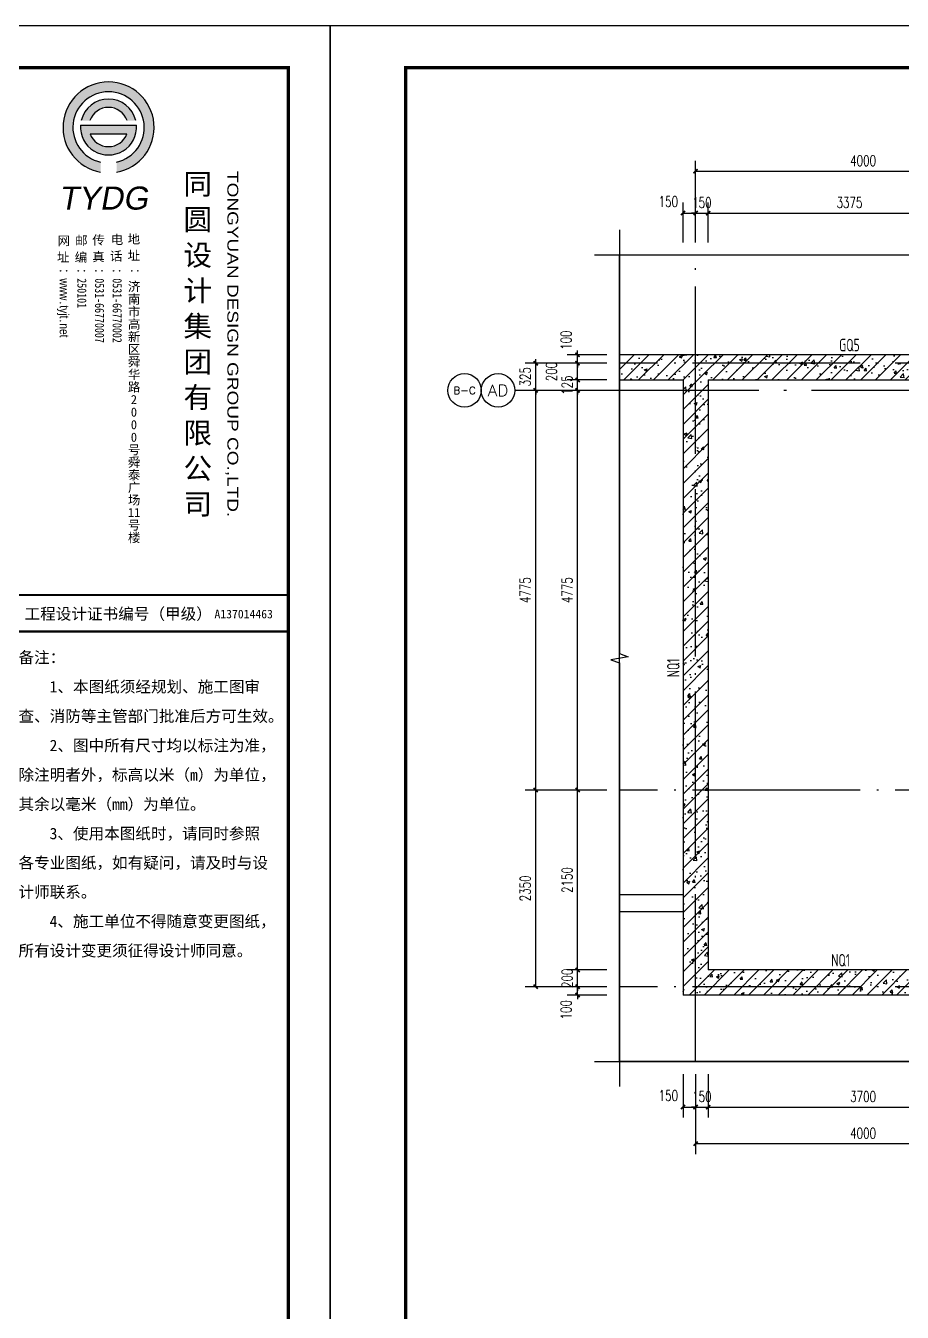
# Model space of a CAD drawing. Extents: x 37906 to 290206, y -18154 to 41246.
# Drawn here: x 202470 to 212936, y 25874 to 41246 of the extents above; entities that cross this region are included whole.
import ezdxf
from ezdxf.enums import TextEntityAlignment as Align

# ---------------------------------------------------------------- set-up
doc = ezdxf.new("R2010")
doc.units = 0
doc.header["$LTSCALE"] = 1000
doc.header["$MEASUREMENT"] = 0
doc.linetypes.add('DOTE', pattern=[2.42, 2, -0.2, 0.02, -0.2])
for name, color, linetype in [('A-PUB_HATCH', 8, 'Continuous'), ('A-WALL', 2, 'Continuous'), ('AXIS', 3, 'Continuous'), ('AXIS_TEXT', 7, 'Continuous'), ('DIM_SYMB', 3, 'Continuous'), ('DOTE', 1, 'DOTE'), ('ECA_TK', 7, 'Continuous'), ('PUB_DIM', 3, 'Continuous'), ('PUB_HATCH', 8, 'Continuous'), ('RF-QT', 30, 'Continuous'), ('TEXT', 7, 'Continuous'), ('tk', 7, 'Continuous')]:
    doc.layers.add(name, color=color, linetype=linetype)
doc.styles.add('_TCH_AXIS', font='COMPLEX', dxfattribs={"bigfont": 'GBCBIG'})
doc.styles.add('_TCH_DIM_T3', font='SIMPLEX', dxfattribs={"width": 0.705882, "bigfont": 'GBCBIG'})
doc.styles.add('CCDI_T0G_01', font='arial.ttf', dxfattribs={"width": 0.9})
doc.styles.add('COMPLEX', font='COMPLEX.shx', dxfattribs={"width": 0.65})
doc.styles.add('SUNTXT', font='', dxfattribs={"width": 0.8, "height": 3})
doc.styles.add('TSSD_Rein', font='tssdeng2.shx', dxfattribs={"width": 0.7, "bigfont": 'tssdchn.shx'})
doc.styles.add('tyad', font='swissk.ttf', dxfattribs={"width": 0.9, "height": 2.5})
doc.styles.add('黑体', font='simhei.ttf', dxfattribs={"width": 0.8})
doc.styles.get('SUNTXT').set_extended_font_data('SimSun')
doc.dimstyles.new('_TCH_ARCH&&50', dxfattribs={"dimtxt": 127.5, "dimasz": 50, "dimexe": 125, "dimexo": 150, "dimgap": 61.25, "dimtad": 1, "dimdec": 0, "dimrnd": 5, "dimzin": 0, "dimdsep": 46, "dimtxsty": '_TCH_DIM_T3', "dimblk": 'ARCHTICK', "dimcen": 0.09, "dimclrt": 7, "dimazin": 2, "dimtfac": 1, "dimtdec": 0, "dimtix": 1, "dimtmove": 2, "dimatfit": 3, "dimfxl": 1, "dimtolj": 1, "dimtzin": 0, "dimarcsym": 0})
pattern_1 = [(45, (-1535651.9, 5424.18), (-88.388348, 88.388348), []), (50, (-1535651.9, 5424.18), (358.63009, -31.376067), [37.5, -412.5]), (355, (-1535651.9, 5424.2), (-69.37567, 376.09607), [30, -330]), (100.4514, (-1535622, 5421.57), (289.25469, 344.71977), [31.870095, -350.571056]), (46.1842, (-1535651.9, 5524.2), (533.62052, -82.75951), [56.25, -618.75]), (96.6356, (-1535607.43, 5517.3), (467.33135, 487.05894), [47.80514, -525.8565]), (351.1842, (-1535651.9, 5524.2), (467.33097, 487.0593), [45, -495]), (21, (-1535601.9, 5499.18), (298.453526, -201.309445), [37.5, -412.5]), (326, (-1535601.9, 5499.2), (121.657666, 362.57502), [30, -330]), (71.4514, (-1535577.03, 5482.4), (420.111314, 161.26525), [31.870095, -350.571056]), (37.5, (-1535651.9, 5424.18), (6.079928, 166.446927), [0, -326, 0, -335, 0, -331.25]), (7.5, (-1535651.9, 5424.18), (131.534769, 197.205856), [0, -191, 0, -318.5, 0, -126.25]), (327.5, (-1535763.4, 5424.18), (266.911218, -11.277436), [0, -125, 0, -390, 0, -517.5]), (317.5, (-1535813.4, 5424.18), (291.593085, 50.05249), [0, -162.5, 0, -259, 0, -367.5])]

# ---------------------------------------------------------------- blocks, each defined once
blk = doc.blocks.new('10B_A1E图框')
h = blk.add_hatch(color=256)
h.paths.add_polyline_path([(786.16, 558.97), (786.16, 561.39, -8.823966), (789.97, 561.39), (789.97, 558.98, 11.333343)])
h.paths.add_polyline_path([(781.52, 571.34), (783.6, 571.34, -0.711417), (792.46, 571.34), (794.54, 571.34, 0.79114)], flags=17)
h.paths.add_polyline_path([(781.36, 570.26, 1.071858), (794.7, 570.26)], flags=17)
h.paths.add_polyline_path([(792.44, 568.2, -0.701619), (783.62, 568.2)], flags=16)
for p, q in [((781.36, 570.26), (794.7, 570.26)), ((783.62, 568.2), (792.44, 568.2))]:
    blk.add_line(p, q)
at = {"const_width": 0.5}
blk.add_lwpolyline([(831, 457.96), (765, 457.96)], dxfattribs=at)
blk.add_lwpolyline([(831, 457.96), (765, 457.96)], dxfattribs=at)
for centre, radius, start, end in [((788.05, 569.69), 10.88, 280.1324, 259.9627), ((788.05, 569.69), 8.52, 282.9926, 257.1302), ((788.03, 569.8), 6.69, 13.3022, 166.6978), ((788.03, 569.8), 4.69, 19.1426, 160.8574), ((788.03, 569.8), 6.69, 176.0272, 3.9728), ((788.03, 569.8), 4.69, 199.8915, 340.1085)]:
    blk.add_arc(centre, radius, start, end)
at = {"layer": 'ECA_TK'}
blk.add_lwpolyline([(0, 0), (841, 0), (841, 594), (0, 594)], close=True, dxfattribs=at)
at = {"layer": 'ECA_TK', "const_width": 0.8}
blk.add_lwpolyline([(831, 10), (831, 584), (18, 584), (18, 10)], close=True, dxfattribs=at)
at = {"layer": 'ECA_TK', "const_width": 0.5}
for points in [[(765, 457.96), (831, 457.96)], [(765, 449.25), (831, 449.25)]]:
    blk.add_lwpolyline(points, dxfattribs=at)
for s, height, style, p in [('同', 5, '黑体', (805.94, 553.7)), ('圆', 5, '黑体', (805.94, 545.2)), ('传', 2.18, 'SUNTXT', (784.17, 541.71)), ('电', 2.18, 'SUNTXT', (788.57, 541.81)), ('地', 2.18, 'SUNTXT', (792.61, 541.93)), ('网', 2.18, 'SUNTXT', (775.88, 541.55)), ('邮', 2.18, 'SUNTXT', (780.08, 541.58)), ('设', 5, '黑体', (805.94, 536.7)), ('址', 2.18, 'SUNTXT', (775.74, 537.6)), ('编', 2.18, 'SUNTXT', (779.97, 537.57)), ('真', 2.18, 'SUNTXT', (784.17, 537.71)), ('话', 2.18, 'SUNTXT', (788.39, 537.86)), ('址', 2.18, 'SUNTXT', (792.62, 537.99)), ('济', 2.18, 'SUNTXT', (792.67, 530.58)), ('计', 5, '黑体', (805.94, 528.2)), ('南', 2.18, 'SUNTXT', (792.67, 527.58)), ('市', 2.18, 'SUNTXT', (792.67, 524.58)), ('高', 2.18, 'SUNTXT', (792.67, 521.58)), ('集', 5, '黑体', (805.94, 519.7)), ('新', 2.18, 'SUNTXT', (792.67, 518.58)), ('区', 2.18, 'SUNTXT', (792.67, 515.58)), ('团', 5, '黑体', (805.94, 511.2)), ('舜', 2.18, 'SUNTXT', (792.67, 512.58)), ('华', 2.18, 'SUNTXT', (792.67, 509.58)), ('路', 2.18, 'SUNTXT', (792.67, 506.58)), ('有', 5, '黑体', (805.94, 502.7)), ('2', 2.18, 'SUNTXT', (793.36, 503.58)), ('0', 2.18, 'SUNTXT', (793.36, 500.58)), ('0', 2.18, 'SUNTXT', (793.36, 497.58)), ('限', 5, '黑体', (805.94, 494.2)), ('0', 2.18, 'SUNTXT', (793.36, 494.58)), ('号', 2.18, 'SUNTXT', (792.67, 491.58)), ('舜', 2.18, 'SUNTXT', (792.67, 488.58)), ('公', 5, '黑体', (805.94, 485.7)), ('泰', 2.18, 'SUNTXT', (792.67, 485.58)), ('广', 2.18, 'SUNTXT', (792.67, 482.58)), ('场', 2.18, 'SUNTXT', (792.67, 479.58)), ('司', 5, '黑体', (805.94, 477.2)), ('11', 2.18, 'SUNTXT', (792.67, 476.58)), ('号', 2.18, 'SUNTXT', (792.67, 473.58)), ('楼', 2.18, 'SUNTXT', (792.69, 470.58))]:
    blk.add_text(s, height=height, dxfattribs=dict(style=style)).set_placement(p)
at = {"style": 'CCDI_T0G_01', "width": 1.25}
blk.add_text('TONGYUAN DESIGN GROUP CO.,LTD.', height=2.6, rotation=270, dxfattribs=at).set_placement((816.42, 559.28))
at = {"style": 'tyad', "oblique": 10}
blk.add_text('TYDG', height=5.5, dxfattribs=at).set_placement((776.12, 550.06))
at = {"char_height": 2.18, "width": 39.1789, "attachment_point": 1, "rotation": 270, "style": 'SUNTXT'}
for s, insert in [('：{\\fArial|b0|i0|c134|p32;www}.{\\fArial|b0|i0|c134|p32;tyjt}.{\\fArial|b0|i0|c134|p32;net\\fArial|b0|i0|c0|p32;}', (778.56, 536.02)), ('：250101', (782.78, 536.02)), ('：0531-66770007', (787, 536.02)), ('：0531-66770002', (791.22, 536.02)), ('：', (795.56, 536.02))]:
    blk.add_mtext(s, dxfattribs=dict(at, insert=insert))
at = {"layer": 'ECA_TK', "linetype": 'Continuous', "style": 'SUNTXT'}
for s, height, p in [('工程设计证书编号（甲级）', 2.7342, (767.97, 452.09)), ('A137014463', 2.051, (813.34, 452.39))]:
    blk.add_text(s, height=height, dxfattribs=at).set_placement(p)
at = {"layer": 'ECA_TK', "style": 'SUNTXT'}
for s, p in [('备注：', (766.54, 441.68)), ('    1、本图纸须经规划、施工图审', (766.54, 434.68)), ('查、消防等主管部门批准后方可生效。', (766.54, 427.66)), ('    2、图中所有尺寸均以标注为准，', (766.54, 420.65)), ('除注明者外，标高以米（m）为单位，', (766.54, 413.62)), ('其余以毫米（mm）为单位。', (766.54, 406.61)), ('    3、使用本图纸时，请同时参照', (766.54, 399.6)), ('各专业图纸，如有疑问，请及时与设', (766.54, 392.61)), ('计师联系。', (766.54, 385.63)), ('    4、施工单位不得随意变更图纸，', (766.54, 378.63)), ('所有设计变更须征得设计师同意。', (766.54, 371.62))]:
    blk.add_text(s, height=2.73, dxfattribs=at).set_placement(p)
blk = doc.blocks.new('_ArchTick')
at = {"color": 0, "linetype": 'ByBlock', "const_width": 0.4}
blk.add_lwpolyline([(-0.5, -0.5), (0.5, 0.5)], dxfattribs=at)
blk = doc.blocks.new('*D820')
at = {"layer": 'Defpoints', "color": 0}
for p in [(209059, 29764), (209559, 29764), (209559, 29664)]:
    blk.add_point(p, dxfattribs=at)
at = {"layer": 'PUB_DIM', "color": 0, "lineweight": -2}
for p, q in [((209409, 29764), (208934, 29764)), ((209059, 29764), (209059, 29814)), ((209059, 29664), (209059, 29764)), ((209409, 29664), (208934, 29664)), ((209059, 29664), (209059, 29614))]:
    blk.add_line(p, q, dxfattribs=at)
at = {"layer": 'PUB_DIM', "color": 0, "lineweight": -2, "xscale": 50, "yscale": 50, "zscale": 50}
for p, rotation in [((209059, 29764), 270), ((209059, 29664), 90)]:
    blk.add_blockref('_ArchTick', p, dxfattribs=dict(at, rotation=rotation))
at = {"layer": 'PUB_DIM', "color": 7, "insert": (208922, 29489), "char_height": 127.5, "attachment_point": 5, "rotation": 90, "style": '_TCH_DIM_T3'}
blk.add_mtext('\\A1;100', dxfattribs=at)
blk = doc.blocks.new('*D821')
at = {"layer": 'Defpoints', "color": 0}
for p in [(209059, 29964), (209559, 29964), (209559, 29764)]:
    blk.add_point(p, dxfattribs=at)
at = {"layer": 'PUB_DIM', "color": 0, "lineweight": -2}
for p, q in [((209059, 29964), (209059, 30014)), ((209409, 29964), (208934, 29964)), ((209059, 29764), (209059, 29964)), ((209409, 29764), (208934, 29764)), ((209059, 29764), (209059, 29714))]:
    blk.add_line(p, q, dxfattribs=at)
at = {"layer": 'PUB_DIM', "color": 0, "lineweight": -2, "xscale": 50, "yscale": 50, "zscale": 50}
for p, rotation in [((209059, 29964), 270), ((209059, 29764), 90)]:
    blk.add_blockref('_ArchTick', p, dxfattribs=dict(at, rotation=rotation))
at = {"layer": 'PUB_DIM', "color": 7, "insert": (208934, 29864), "char_height": 127.5, "attachment_point": 5, "rotation": 90, "style": '_TCH_DIM_T3'}
blk.add_mtext('\\A1;200', dxfattribs=at)
blk = doc.blocks.new('*D822')
at = {"layer": 'Defpoints', "color": 0}
for p in [(209059, 32114), (209559, 32114), (209559, 29964)]:
    blk.add_point(p, dxfattribs=at)
at = {"layer": 'PUB_DIM', "color": 0, "lineweight": -2}
for p, q in [((209409, 32114), (208934, 32114)), ((209059, 29964), (209059, 32114)), ((209409, 29964), (208934, 29964))]:
    blk.add_line(p, q, dxfattribs=at)
at = {"layer": 'PUB_DIM', "color": 0, "lineweight": -2, "xscale": 50, "yscale": 50, "zscale": 50}
for p, rotation in [((209059, 32114), 90), ((209059, 29964), 270)]:
    blk.add_blockref('_ArchTick', p, dxfattribs=dict(at, rotation=rotation))
at = {"layer": 'PUB_DIM', "color": 7, "insert": (208934, 31039), "char_height": 127.5, "attachment_point": 5, "rotation": 90, "style": '_TCH_DIM_T3'}
blk.add_mtext('\\A1;2150', dxfattribs=at)
blk = doc.blocks.new('*D823')
at = {"layer": 'Defpoints', "color": 0}
for p in [(209059, 36889), (209559, 36889), (209559, 32114)]:
    blk.add_point(p, dxfattribs=at)
at = {"layer": 'PUB_DIM', "color": 0, "lineweight": -2}
for p, q in [((209409, 36889), (208934, 36889)), ((209059, 32114), (209059, 36889)), ((209409, 32114), (208934, 32114))]:
    blk.add_line(p, q, dxfattribs=at)
at = {"layer": 'PUB_DIM', "color": 0, "lineweight": -2, "xscale": 50, "yscale": 50, "zscale": 50}
for p, rotation in [((209059, 36889), 90), ((209059, 32114), 270)]:
    blk.add_blockref('_ArchTick', p, dxfattribs=dict(at, rotation=rotation))
at = {"layer": 'PUB_DIM', "color": 7, "insert": (208934, 34502), "char_height": 127.5, "attachment_point": 5, "rotation": 90, "style": '_TCH_DIM_T3'}
blk.add_mtext('\\A1;4775', dxfattribs=at)
blk = doc.blocks.new('*D824')
at = {"layer": 'Defpoints', "color": 0}
for p in [(209059, 37014), (209559, 37014), (209559, 36889)]:
    blk.add_point(p, dxfattribs=at)
at = {"layer": 'PUB_DIM', "color": 0, "lineweight": -2}
for p, q in [((209059, 37014), (209059, 37064)), ((209409, 37014), (208934, 37014)), ((209059, 36889), (209059, 37014)), ((209409, 36889), (208934, 36889)), ((209059, 36889), (209059, 36839))]:
    blk.add_line(p, q, dxfattribs=at)
at = {"layer": 'PUB_DIM', "color": 0, "lineweight": -2, "xscale": 50, "yscale": 50, "zscale": 50}
for p, rotation in [((209059, 37014), 270), ((209059, 36889), 90)]:
    blk.add_blockref('_ArchTick', p, dxfattribs=dict(at, rotation=rotation))
at = {"layer": 'PUB_DIM', "color": 7, "insert": (208934, 36952), "char_height": 127.5, "attachment_point": 5, "rotation": 90, "style": '_TCH_DIM_T3'}
blk.add_mtext('\\A1;125', dxfattribs=at)
blk = doc.blocks.new('*D825')
at = {"layer": 'Defpoints', "color": 0}
for p in [(209059, 37214), (209559, 37214), (209559, 37014)]:
    blk.add_point(p, dxfattribs=at)
at = {"layer": 'PUB_DIM', "color": 0, "lineweight": -2}
for p, q in [((209409, 37214), (208934, 37214)), ((209059, 37014), (209059, 37214)), ((209409, 37014), (208934, 37014))]:
    blk.add_line(p, q, dxfattribs=at)
at = {"layer": 'PUB_DIM', "color": 0, "lineweight": -2, "xscale": 50, "yscale": 50, "zscale": 50}
for p, rotation in [((209059, 37214), 90), ((209059, 37014), 270)]:
    blk.add_blockref('_ArchTick', p, dxfattribs=dict(at, rotation=rotation))
at = {"layer": 'PUB_DIM', "color": 7, "insert": (208747, 37114), "char_height": 127.5, "attachment_point": 5, "rotation": 90, "style": '_TCH_DIM_T3'}
blk.add_mtext('\\A1;200', dxfattribs=at)
blk = doc.blocks.new('*D826')
at = {"layer": 'Defpoints', "color": 0}
for p in [(209059, 37314), (209559, 37314), (209559, 37214)]:
    blk.add_point(p, dxfattribs=at)
at = {"layer": 'PUB_DIM', "color": 0, "lineweight": -2}
for p, q in [((209059, 37314), (209059, 37364)), ((209409, 37314), (208934, 37314)), ((209409, 37214), (208934, 37214)), ((209059, 37214), (209059, 37314)), ((209059, 37214), (209059, 37164))]:
    blk.add_line(p, q, dxfattribs=at)
at = {"layer": 'PUB_DIM', "color": 0, "lineweight": -2, "xscale": 50, "yscale": 50, "zscale": 50}
for p, rotation in [((209059, 37314), 270), ((209059, 37214), 90)]:
    blk.add_blockref('_ArchTick', p, dxfattribs=dict(at, rotation=rotation))
at = {"layer": 'PUB_DIM', "color": 7, "insert": (208922, 37489), "char_height": 127.5, "attachment_point": 5, "rotation": 90, "style": '_TCH_DIM_T3'}
blk.add_mtext('\\A1;100', dxfattribs=at)
blk = doc.blocks.new('*D836')
at = {"layer": 'Defpoints', "color": 0}
for p in [(210618, 28871), (214318, 28871), (214318, 28326)]:
    blk.add_point(p, dxfattribs=at)
at = {"layer": 'PUB_DIM', "color": 0, "lineweight": -2}
for p, q in [((210618, 28721), (210618, 28201)), ((214318, 28721), (214318, 28201)), ((210618, 28326), (214318, 28326))]:
    blk.add_line(p, q, dxfattribs=at)
at = {"layer": 'PUB_DIM', "color": 0, "lineweight": -2, "xscale": 50, "yscale": 50, "zscale": 50, "rotation": 180}
blk.add_blockref('_ArchTick', (210618, 28326), dxfattribs=at)
at = {"layer": 'PUB_DIM', "color": 0, "lineweight": -2, "xscale": 50, "yscale": 50, "zscale": 50}
blk.add_blockref('_ArchTick', (214318, 28326), dxfattribs=at)
at = {"layer": 'PUB_DIM', "color": 7, "insert": (212468, 28451), "char_height": 127.5, "attachment_point": 5, "style": '_TCH_DIM_T3'}
blk.add_mtext('\\A1;3700', dxfattribs=at)
blk = doc.blocks.new('*D837')
at = {"layer": 'Defpoints', "color": 0}
for p in [(210468, 28871), (210618, 28871), (210618, 28326)]:
    blk.add_point(p, dxfattribs=at)
at = {"layer": 'PUB_DIM', "color": 0, "lineweight": -2}
for p, q in [((210468, 28721), (210468, 28201)), ((210618, 28721), (210618, 28201)), ((210468, 28326), (210418, 28326)), ((210468, 28326), (210618, 28326)), ((210618, 28326), (210668, 28326))]:
    blk.add_line(p, q, dxfattribs=at)
at = {"layer": 'PUB_DIM', "color": 0, "lineweight": -2, "xscale": 50, "yscale": 50, "zscale": 50}
blk.add_blockref('_ArchTick', (210468, 28326), dxfattribs=at)
at = {"layer": 'PUB_DIM', "color": 0, "lineweight": -2, "xscale": 50, "yscale": 50, "zscale": 50, "rotation": 180}
blk.add_blockref('_ArchTick', (210618, 28326), dxfattribs=at)
at = {"layer": 'PUB_DIM', "color": 7, "insert": (210543, 28451), "char_height": 127.5, "attachment_point": 5, "style": '_TCH_DIM_T3'}
blk.add_mtext('\\A1;150', dxfattribs=at)
blk = doc.blocks.new('*D838')
at = {"layer": 'Defpoints', "color": 0}
for p in [(210318, 28871), (210468, 28871), (210468, 28326)]:
    blk.add_point(p, dxfattribs=at)
at = {"layer": 'PUB_DIM', "color": 0, "lineweight": -2}
for p, q in [((210318, 28721), (210318, 28201)), ((210468, 28721), (210468, 28201)), ((210318, 28326), (210468, 28326))]:
    blk.add_line(p, q, dxfattribs=at)
at = {"layer": 'PUB_DIM', "color": 0, "lineweight": -2, "xscale": 50, "yscale": 50, "zscale": 50, "rotation": 180}
blk.add_blockref('_ArchTick', (210318, 28326), dxfattribs=at)
at = {"layer": 'PUB_DIM', "color": 0, "lineweight": -2, "xscale": 50, "yscale": 50, "zscale": 50}
blk.add_blockref('_ArchTick', (210468, 28326), dxfattribs=at)
at = {"layer": 'PUB_DIM', "color": 7, "insert": (210143, 28463), "char_height": 127.5, "attachment_point": 5, "style": '_TCH_DIM_T3'}
blk.add_mtext('\\A1;150', dxfattribs=at)
blk = doc.blocks.new('*D855')
at = {"layer": 'Defpoints', "color": 0}
for p in [(210468, 39008), (210318, 38508), (210468, 38508)]:
    blk.add_point(p, dxfattribs=at)
at = {"layer": 'PUB_DIM', "color": 0, "lineweight": -2}
for p, q in [((210318, 38658), (210318, 39133)), ((210468, 38658), (210468, 39133)), ((210318, 39008), (210468, 39008))]:
    blk.add_line(p, q, dxfattribs=at)
at = {"layer": 'PUB_DIM', "color": 0, "lineweight": -2, "xscale": 50, "yscale": 50, "zscale": 50, "rotation": 180}
blk.add_blockref('_ArchTick', (210318, 39008), dxfattribs=at)
at = {"layer": 'PUB_DIM', "color": 0, "lineweight": -2, "xscale": 50, "yscale": 50, "zscale": 50}
blk.add_blockref('_ArchTick', (210468, 39008), dxfattribs=at)
at = {"layer": 'PUB_DIM', "color": 7, "insert": (210143, 39145), "char_height": 127.5, "attachment_point": 5, "style": '_TCH_DIM_T3'}
blk.add_mtext('\\A1;150', dxfattribs=at)
blk = doc.blocks.new('*D856')
at = {"layer": 'Defpoints', "color": 0}
for p in [(210618, 39008), (210468, 38508), (210618, 38508)]:
    blk.add_point(p, dxfattribs=at)
at = {"layer": 'PUB_DIM', "color": 0, "lineweight": -2}
for p, q in [((210468, 38658), (210468, 39133)), ((210618, 38658), (210618, 39133)), ((210468, 39008), (210418, 39008)), ((210468, 39008), (210618, 39008)), ((210618, 39008), (210668, 39008))]:
    blk.add_line(p, q, dxfattribs=at)
at = {"layer": 'PUB_DIM', "color": 0, "lineweight": -2, "xscale": 50, "yscale": 50, "zscale": 50}
blk.add_blockref('_ArchTick', (210468, 39008), dxfattribs=at)
at = {"layer": 'PUB_DIM', "color": 0, "lineweight": -2, "xscale": 50, "yscale": 50, "zscale": 50, "rotation": 180}
blk.add_blockref('_ArchTick', (210618, 39008), dxfattribs=at)
at = {"layer": 'PUB_DIM', "color": 7, "insert": (210543, 39133), "char_height": 127.5, "attachment_point": 5, "style": '_TCH_DIM_T3'}
blk.add_mtext('\\A1;150', dxfattribs=at)
blk = doc.blocks.new('*D857')
at = {"layer": 'Defpoints', "color": 0}
for p in [(213993, 39008), (210618, 38508), (213993, 38508)]:
    blk.add_point(p, dxfattribs=at)
at = {"layer": 'PUB_DIM', "color": 0, "lineweight": -2}
for p, q in [((210618, 38658), (210618, 39133)), ((213993, 38658), (213993, 39133)), ((210618, 39008), (213993, 39008))]:
    blk.add_line(p, q, dxfattribs=at)
at = {"layer": 'PUB_DIM', "color": 0, "lineweight": -2, "xscale": 50, "yscale": 50, "zscale": 50, "rotation": 180}
blk.add_blockref('_ArchTick', (210618, 39008), dxfattribs=at)
at = {"layer": 'PUB_DIM', "color": 0, "lineweight": -2, "xscale": 50, "yscale": 50, "zscale": 50}
blk.add_blockref('_ArchTick', (213993, 39008), dxfattribs=at)
at = {"layer": 'PUB_DIM', "color": 7, "insert": (212305, 39133), "char_height": 127.5, "attachment_point": 5, "style": '_TCH_DIM_T3'}
blk.add_mtext('\\A1;3375', dxfattribs=at)
blk = doc.blocks.new('*D867')
at = {"layer": 'Defpoints', "color": 0}
for p in [(210468, 28871), (214468, 28871), (214468, 27889)]:
    blk.add_point(p, dxfattribs=at)
at = {"layer": 'PUB_DIM', "color": 0, "lineweight": -2}
for p, q in [((210468, 28721), (210468, 27764)), ((214468, 28721), (214468, 27764)), ((210468, 27889), (214468, 27889))]:
    blk.add_line(p, q, dxfattribs=at)
at = {"layer": 'PUB_DIM', "color": 0, "lineweight": -2, "xscale": 50, "yscale": 50, "zscale": 50, "rotation": 180}
blk.add_blockref('_ArchTick', (210468, 27889), dxfattribs=at)
at = {"layer": 'PUB_DIM', "color": 0, "lineweight": -2, "xscale": 50, "yscale": 50, "zscale": 50}
blk.add_blockref('_ArchTick', (214468, 27889), dxfattribs=at)
at = {"layer": 'PUB_DIM', "color": 7, "insert": (212468, 28014), "char_height": 127.5, "attachment_point": 5, "style": '_TCH_DIM_T3'}
blk.add_mtext('\\A1;4000', dxfattribs=at)
blk = doc.blocks.new('*D871')
at = {"layer": 'Defpoints', "color": 0}
for p in [(214468, 39508), (210468, 38508), (214468, 38508)]:
    blk.add_point(p, dxfattribs=at)
at = {"layer": 'PUB_DIM', "color": 0, "lineweight": -2}
for p, q in [((210468, 38658), (210468, 39633)), ((210468, 39508), (214468, 39508)), ((214468, 38658), (214468, 39633))]:
    blk.add_line(p, q, dxfattribs=at)
at = {"layer": 'PUB_DIM', "color": 0, "lineweight": -2, "xscale": 50, "yscale": 50, "zscale": 50, "rotation": 180}
blk.add_blockref('_ArchTick', (210468, 39508), dxfattribs=at)
at = {"layer": 'PUB_DIM', "color": 0, "lineweight": -2, "xscale": 50, "yscale": 50, "zscale": 50}
blk.add_blockref('_ArchTick', (214468, 39508), dxfattribs=at)
at = {"layer": 'PUB_DIM', "color": 7, "insert": (212468, 39633), "char_height": 127.5, "attachment_point": 5, "style": '_TCH_DIM_T3'}
blk.add_mtext('\\A1;4000', dxfattribs=at)
blk = doc.blocks.new('*D875')
at = {"layer": 'Defpoints', "color": 0}
for p in [(208559, 32114), (209559, 32114), (209559, 29764)]:
    blk.add_point(p, dxfattribs=at)
at = {"layer": 'PUB_DIM', "color": 0, "lineweight": -2}
for p, q in [((209409, 32114), (208434, 32114)), ((208559, 29764), (208559, 32114)), ((209409, 29764), (208434, 29764))]:
    blk.add_line(p, q, dxfattribs=at)
at = {"layer": 'PUB_DIM', "color": 0, "lineweight": -2, "xscale": 50, "yscale": 50, "zscale": 50}
for p, rotation in [((208559, 32114), 90), ((208559, 29764), 270)]:
    blk.add_blockref('_ArchTick', p, dxfattribs=dict(at, rotation=rotation))
at = {"layer": 'PUB_DIM', "color": 7, "insert": (208434, 30939), "char_height": 127.5, "attachment_point": 5, "rotation": 90, "style": '_TCH_DIM_T3'}
blk.add_mtext('\\A1;2350', dxfattribs=at)
blk = doc.blocks.new('*D876')
at = {"layer": 'Defpoints', "color": 0}
for p in [(208559, 36889), (209559, 36889), (209559, 32114)]:
    blk.add_point(p, dxfattribs=at)
at = {"layer": 'PUB_DIM', "color": 0, "lineweight": -2}
for p, q in [((209409, 36889), (208434, 36889)), ((208559, 32114), (208559, 36889)), ((209409, 32114), (208434, 32114))]:
    blk.add_line(p, q, dxfattribs=at)
at = {"layer": 'PUB_DIM', "color": 0, "lineweight": -2, "xscale": 50, "yscale": 50, "zscale": 50}
for p, rotation in [((208559, 36889), 90), ((208559, 32114), 270)]:
    blk.add_blockref('_ArchTick', p, dxfattribs=dict(at, rotation=rotation))
at = {"layer": 'PUB_DIM', "color": 7, "insert": (208434, 34502), "char_height": 127.5, "attachment_point": 5, "rotation": 90, "style": '_TCH_DIM_T3'}
blk.add_mtext('\\A1;4775', dxfattribs=at)
blk = doc.blocks.new('*D877')
at = {"layer": 'Defpoints', "color": 0}
for p in [(208559, 37214), (209559, 37214), (209559, 36889)]:
    blk.add_point(p, dxfattribs=at)
at = {"layer": 'PUB_DIM', "color": 0, "lineweight": -2}
for p, q in [((209409, 37214), (208434, 37214)), ((208559, 37214), (208559, 37264)), ((208559, 36889), (208559, 37214)), ((209409, 36889), (208434, 36889)), ((208559, 36889), (208559, 36839))]:
    blk.add_line(p, q, dxfattribs=at)
at = {"layer": 'PUB_DIM', "color": 0, "lineweight": -2, "xscale": 50, "yscale": 50, "zscale": 50}
for p, rotation in [((208559, 37214), 270), ((208559, 36889), 90)]:
    blk.add_blockref('_ArchTick', p, dxfattribs=dict(at, rotation=rotation))
at = {"layer": 'PUB_DIM', "color": 7, "insert": (208434, 37052), "char_height": 127.5, "attachment_point": 5, "rotation": 90, "style": '_TCH_DIM_T3'}
blk.add_mtext('\\A1;325', dxfattribs=at)
blk = doc.blocks.new('_AXISO')
blk.add_circle((0, 0), 0.5)
at = {"layer": 'AXIS_TEXT', "style": 'COMPLEX', "width": 1.041667}
blk.add_attdef('A', text='', height=0.56, dxfattribs=at).set_placement((-0.25, -0.28), (0.25, -0.28), align=Align.FIT)

msp = doc.modelspace()

# ---------------------------------------------------------------- hatches: boundary and pattern name
at = {"layer": 'A-PUB_HATCH'}
h = msp.add_hatch(dxfattribs=at)
h.set_pattern_fill('钢筋混凝土', color=256, scale=50, style=0)
h.set_pattern_definition(pattern_1)
h.paths.add_polyline_path([(209559.3, 37014.3), (210317.9, 37014.3), (210467.9, 37114.3), (210467.9, 37314.3), (209559.3, 37314.3)])
h = msp.add_hatch(dxfattribs=at)
h.set_pattern_fill('钢筋混凝土', color=256, scale=50, style=0)
h.set_pattern_definition(pattern_1)
h.paths.add_polyline_path([(213992.9, 37014.3), (213992.9, 37314.3), (210467.9, 37314.3), (210467.9, 37114.3), (210617.9, 37014.3)])
h = msp.add_hatch(dxfattribs=at)
h.set_pattern_fill('钢筋混凝土', color=256, scale=50, style=0)
h.set_pattern_definition(pattern_1)
h.paths.add_polyline_path([(210617.9, 29964.3), (210317.9, 29664.3), (214467.9, 29664.3), (214467.9, 29864.3), (214317.9, 29964.3)])
at = {"layer": 'PUB_HATCH'}
h = msp.add_hatch(dxfattribs=at)
h.set_pattern_fill('钢筋混凝土', color=256, scale=50, style=0)
h.set_pattern_definition(pattern_1)
h.paths.add_polyline_path([(210317.9, 30764.3), (210617.9, 30764.3), (210617.9, 37014.3), (210467.9, 37114.3), (210317.9, 37014.3)])
h = msp.add_hatch(dxfattribs=at)
h.set_pattern_fill('钢筋混凝土', color=256, scale=50, style=0)
h.set_pattern_definition(pattern_1)
h.paths.add_polyline_path([(210317.9, 29664.3), (210617.9, 29964.3), (210617.9, 30764.3), (210317.9, 30764.3)])

# ---------------------------------------------------------------- linework, layer by layer
msp.add_lwpolyline([(209559.3, 38507.7), (222112.5, 38507.7), (222112.5, 28870.6), (209559.3, 28870.6)], close=True)
at = {"layer": 'A-WALL'}
for p, q in [((209559.3, 30864.3), (210317.9, 30864.3)), ((209559.3, 30864.3), (209559.3, 30664.3)), ((209559.3, 30664.3), (210317.9, 30664.3))]:
    msp.add_line(p, q, dxfattribs=at)
at = {"layer": 'AXIS'}
msp.add_line((209559.3, 36889.3), (208309.3, 36889.3), dxfattribs=at)
at = {"layer": 'DIM_SYMB'}
for points in [[(209559.3, 38807.7), (209559.3, 33745.4), (209664.3, 33707.2), (209454.3, 33670.1), (209559.3, 33632.9), (209559.3, 28570.6)], [(209259.3, 38507.7), (215779.6, 38507.7), (215817.9, 38612.7), (215854.9, 38402.7), (215892.1, 38507.7), (222412.5, 38507.7)], [(209259.3, 28870.6), (215779.6, 28870.6), (215817.9, 28975.6), (215854.9, 28765.6), (215892.1, 28870.6), (222412.5, 28870.6)]]:
    msp.add_lwpolyline(points, dxfattribs=at)
at = {"layer": 'DOTE'}
for p, q in [((210467.9, 28870.6), (210467.9, 38507.7)), ((222112.5, 37214.3), (209559.3, 37214.3)), ((222112.5, 32114.3), (209559.3, 32114.3)), ((222112.5, 29764.3), (209559.3, 29764.3))]:
    msp.add_line(p, q, dxfattribs=at)
at = {"layer": 'DOTE', "color": 16, "linetype": 'DOTE', "ltscale": 1.5}
msp.add_line((222112.5, 36889.3), (209559.3, 36889.3), dxfattribs=at)
at = {"layer": 'RF-QT'}
for p, q in [((209559.3, 37314.3), (209559.3, 37014.3)), ((213992.9, 37314.3), (209559.3, 37314.3)), ((209559.3, 37014.3), (210317.9, 37014.3)), ((210317.9, 37014.3), (210317.9, 29664.3)), ((210617.9, 37014.3), (210617.9, 29964.3)), ((210617.9, 37014.3), (213992.9, 37014.3)), ((214317.9, 29964.3), (210617.9, 29964.3)), ((215017.9, 29664.3), (210317.9, 29664.3))]:
    msp.add_line(p, q, dxfattribs=at)

# ---------------------------------------------------------------- block references
at = {"layer": 'AXIS'}
ref = msp.add_blockref('_AXISO', (207709.3, 36889.3), dxfattribs=dict(at, xscale=400, yscale=400, zscale=400))
ref.add_attrib('A', 'B-C', dxfattribs={"layer": 'AXIS_TEXT', "height": 88.54, "style": '_TCH_AXIS'}).set_placement((207576.5, 36845), (207842.1, 36845), align=Align.FIT)
ref = msp.add_blockref('_AXISO', (208109.3, 36889.3), dxfattribs=dict(at, xscale=400, yscale=400, zscale=400))
ref.add_attrib('A', 'AD', dxfattribs={"layer": 'AXIS_TEXT', "height": 135.43, "style": '_TCH_AXIS'}).set_placement((207986.8, 36821.6), (208231.8, 36821.6), align=Align.FIT)
at = {"layer": 'tk', "xscale": 50, "yscale": 50, "zscale": 50}
for p in [(164056.2, 11546.3), (206106.2, 11546.3)]:
    msp.add_blockref('10B_A1E图框', p, dxfattribs=at)

# ---------------------------------------------------------------- texts
at = {"layer": 'TEXT', "color": 4, "ltscale": 100, "style": 'TSSD_Rein', "width": 0.7}
for s, p in [('GQ5', (212182.5, 37355.8)), ('NQ1', (212088, 30005.8))]:
    msp.add_text(s, height=150, dxfattribs=at).set_placement(p)
msp.add_text('NQ1', height=150, rotation=90, dxfattribs=at).set_placement((210276.5, 33461.7))

# ---------------------------------------------------------------- dimensions: what is measured, and where the dimension line sits
at = {"layer": 'PUB_DIM'}
for p1, p2, distance, picture, middle in [((210467.9, 38507.7), (214467.9, 38507.7), 1000, '*D871', (212467.9, 39632.7)), ((210467.9, 38507.7), (210617.9, 38507.7), 500, '*D856', (210542.9, 39132.7)), ((210617.9, 38507.7), (213992.9, 38507.7), 500, '*D857', (212305.4, 39132.7)), ((209559.3, 36889.3), (209559.3, 37214.3), 1000, '*D877', (208434.3, 37051.8)), ((209559.3, 36889.3), (209559.3, 37014.3), 500, '*D824', (208934.3, 36951.8)), ((209559.3, 32114.3), (209559.3, 36889.3), 1000, '*D876', (208434.3, 34501.8)), ((209559.3, 32114.3), (209559.3, 36889.3), 500, '*D823', (208934.3, 34501.8)), ((209559.3, 29764.3), (209559.3, 32114.3), 1000, '*D875', (208434.3, 30939.3)), ((209559.3, 29964.3), (209559.3, 32114.3), 500, '*D822', (208934.3, 31039.3)), ((209559.3, 29764.3), (209559.3, 29964.3), 500, '*D821', (208934.3, 29864.3)), ((210467.9, 28870.6), (210617.9, 28870.6), -544.7, '*D837', (210542.9, 28450.8)), ((210467.9, 28870.6), (214467.9, 28870.6), -981.2, '*D867', (212467.9, 28014.3)), ((210617.9, 28870.6), (214317.9, 28870.6), -544.7, '*D836', (212467.9, 28450.8))]:
    dim = msp.add_aligned_dim(p1=p1, p2=p2, distance=distance, dimstyle='_TCH_ARCH&&50', dxfattribs=at)
    dim.commit()
    dim.dimension.update_dxf_attribs({"geometry": picture, "text_midpoint": middle})
for base, p1, p2, angle, picture, middle in [((210467.9, 39007.7), (210317.9, 38507.7), (210467.9, 38507.7), 0, '*D855', (210142.9, 39145.2)), ((209059.3, 37314.3), (209559.3, 37214.3), (209559.3, 37314.3), 90, '*D826', (208921.8, 37489.3)), ((209059.3, 37214.3), (209559.3, 37014.3), (209559.3, 37214.3), 90, '*D825', (208746.8, 37114.3)), ((209059.3, 29764.3), (209559.3, 29664.3), (209559.3, 29764.3), 90, '*D820', (208921.8, 29489.3)), ((210467.9, 28325.8), (210317.9, 28870.6), (210467.9, 28870.6), 0, '*D838', (210142.9, 28463.3))]:
    dim = msp.add_linear_dim(base=base, p1=p1, p2=p2, angle=angle, dimstyle='_TCH_ARCH&&50', dxfattribs=at)
    dim.commit()
    dim.dimension.update_dxf_attribs({"geometry": picture, "text_midpoint": middle, "dimtype": 161})

doc.saveas('drawing.dxf')
